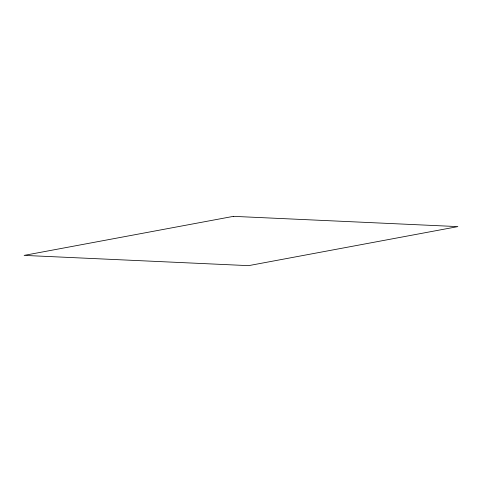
<?xml version="1.0" encoding="UTF-8"?>
<svg xmlns="http://www.w3.org/2000/svg" width="482" height="482" viewBox="0 0 482 482"><rect width="100%" height="100%" fill="white"/><g stroke="black" fill="none" stroke-linecap="round" stroke-linejoin="round"><path stroke-width="0.72" d="M233.421 216.352L24.1 255.394L248.579 265.648L457.9 226.606L233.421 216.352"/></g></svg>
